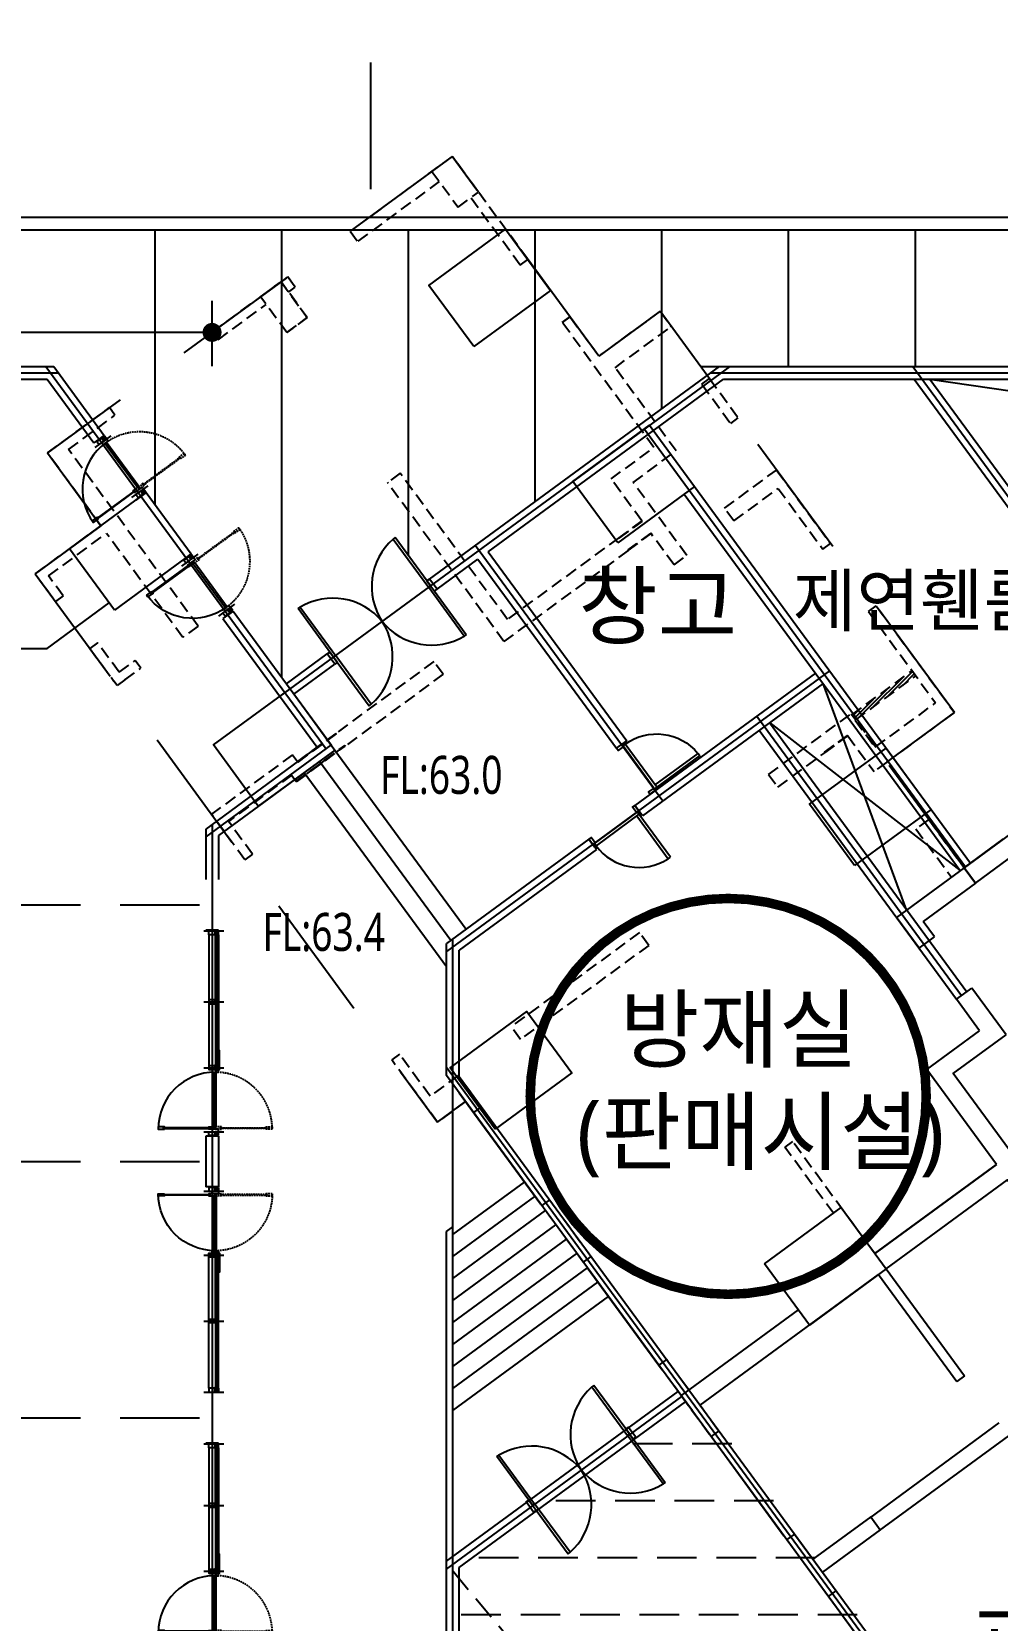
# Model space of a CAD drawing. Header units: millimetres. Extents: x 75184266 to 76346726, y -35077925 to -33679385.
# Drawn here: x 75308139 to 75323376, y -34964955 to -34939875 of the extents above; entities that cross this region are included whole.
import ezdxf
from ezdxf.enums import TextEntityAlignment as Align
from ezdxf.xclip import XClip

# ---------------------------------------------------------------- set-up
doc = ezdxf.new("R2010")
doc.units = ezdxf.units.MM
doc.header["$LTSCALE"] = 50
doc.header["$MEASUREMENT"] = 0
doc.header["$XCLIPFRAME"] = 2
doc.header["$PDMODE"] = 1
doc.header["$PDSIZE"] = -3
for name, pattern in [('HIDDEN2', [0.1875, 0.125, -0.0625]), ('XR-1F-PLAN$0$CEN', [62, 60, -1, 0, -1]), ('XR-1F-PLAN$0$HIDDEN', [0.375, 0.25, -0.125]), ('XR-지하3층$0$H', [1.3, 0.8, -0.5]), ('XR-지하3층$0$HIDDEN', [0.375, 0.25, -0.125])]:
    doc.linetypes.add(name, pattern=pattern)
doc.layers.get('0').update_dxf_attribs({"linetype": 'CONTINUOUS'})
doc.layers.get('Defpoints').update_dxf_attribs({"color": 51, "linetype": 'CONTINUOUS'})
for name, color, linetype in [('AA-MKXS', 3, 'CONTINUOUS'), ('XR-1F-PLAN$0$A-CEN02', 27, 'XR-1F-PLAN$0$CEN'), ('XR-1F-PLAN$0$A-DOR-FRAME', 7, 'CONTINUOUS'), ('XR-1F-PLAN$0$A-DOR-GL', 142, 'CONTINUOUS'), ('XR-1F-PLAN$0$A-DOR-HID', 9, 'XR-1F-PLAN$0$HIDDEN'), ('XR-1F-PLAN$0$A-DOR-TRACE', 8, 'CONTINUOUS'), ('XR-1F-PLAN$0$A-FRAME', 1, 'CONTINUOUS'), ('XR-1F-PLAN$0$A-HDCP7', 7, 'CONTINUOUS'), ('XR-1F-PLAN$0$A-WIN-ELE8', 8, 'CONTINUOUS'), ('XR-B1$0$00_블럭계획고', 7, 'CONTINUOUS'), ('XR-지하3층$0$1712-PL$0$DOOR', 4, 'CONTINUOUS'), ('XR-지하3층$0$a-door', 6, 'CONTINUOUS'), ('주차관제', 2, 'CONTINUOUS')]:
    doc.layers.add(name, color=color, linetype=linetype)
doc.layers.add('XR-지하3층$0$$-길가장자리선', color=7, linetype='CONTINUOUS', lineweight=0)
doc.layers.add('건축', color=8, linetype='CONTINUOUS', plot=False)
doc.styles.add('HY각헤드라인M', font='malgun.ttf')
doc.styles.add('XR-B1$0$HY각헤드라인M', font='malgun.ttf')
doc.styles.add('XR-지하3층$0$SIM', font='simplex.shx')
doc.styles.add('XR-지하3층$0$맑은고딕', font='malgun.ttf')
doc.dimstyles.new('XR-지하3층$0$NDIM', dxfattribs={"dimtxt": 3, "dimasz": 1, "dimexe": 2, "dimexo": 5, "dimgap": 1, "dimtad": 1, "dimdec": 0, "dimrnd": 0.25, "dimdsep": 46, "dimlunit": 6, "dimtxsty": 'XR-지하3층$0$SIM', "dimblk": 'XR-지하3층$0$DIMDOT', "dimcen": 5, "dimclrd": 2, "dimclre": 2, "dimclrt": 6, "dimadec": 0, "dimazin": 0, "dimtfac": 1, "dimtdec": 0, "dimtix": 1, "dimtmove": 2, "dimatfit": 1, "dimldrblk": 'XR-지하3층$0$DIMDOT', "dimfxl": 1.5, "dimtolj": 1, "dimtzin": 0, "dimarcsym": 0})

# ---------------------------------------------------------------- blocks, each defined once
blk = doc.blocks.new('XR-지하3층$0$DOOR-2000(유리문)')
at = {"layer": 'XR-지하3층$0$a-door'}
for p, q in [((50, 0), (50, 950)), ((50, 950), (90, 950)), ((90, 950), (90, 0)), ((1950, 950), (1910, 950)), ((1910, 950), (1910, 0)), ((1950, 0), (1950, 950)), ((90, 0), (50, 0)), ((50, 0), (50, -950)), ((90, -950), (90, 0)), ((1910, 0), (1950, 0)), ((1910, -950), (1910, 0)), ((1950, 0), (1950, -950)), ((50, -950), (90, -950)), ((1950, -950), (1910, -950))]:
    blk.add_line(p, q, dxfattribs=at)
at = {"layer": 'XR-지하3층$0$a-door', "color": 6}
for points in [[(0, -100), (0, 100), (50, 100), (50, -100)], [(2000, -100), (2000, 100), (1950, 100), (1950, -100)]]:
    blk.add_lwpolyline(points, close=True, dxfattribs=at)
at = {"layer": 'XR-지하3층$0$a-door', "color": 7}
for centre, start, end in [((-2, -49), 2.7862, 84.7498), ((2002, -49), 95.2502, 177.2138), ((-2, 49), 275.2502, 357.2138), ((2002, 49), 182.7862, 264.7498)]:
    blk.add_arc(centre, 1003, start, end, dxfattribs=at)
blk = doc.blocks.new('XR-지하3층$0$1712-PL$0$FSD1000')
at = {"layer": 'XR-지하3층$0$1712-PL$0$DOOR', "color": 9}
for p, q in [((25, -101, 0), (865, -101, 0)), ((40, -146, 0), (850, -146, 0))]:
    blk.add_line(p, q, dxfattribs=at)
at = {"layer": 'XR-지하3층$0$1712-PL$0$DOOR', "elevation": 0}
for points in [[(25, 739), (25, -101), (70, -101), (70, 739)], [(-5, -251), (-5, -101), (25, -101), (25, -146), (40, -146), (40, -251)], [(895, -251), (895, -101), (865, -101), (865, -146), (850, -146), (850, -251)]]:
    blk.add_lwpolyline(points, close=True, dxfattribs=at)
at = {"layer": 'XR-지하3층$0$1712-PL$0$DOOR', "color": 9}
blk.add_arc((25, -101, 0), 840, 360, 86.9291, dxfattribs=at)
blk = doc.blocks.new('XR-지하3층$0$_Dot')
at = {"color": 0, "lineweight": -2}
blk.add_line((-0.5, 0), (-1, 0), dxfattribs=at)
at = {"color": 0, "const_width": 0.5}
blk.add_lwpolyline([(-0.25, 0, 1), (0.25, 0, 1)], format="xyb", close=True, dxfattribs=at)
blk = doc.blocks.new('*D139')
at = {"layer": 'Defpoints', "color": 0, "ltscale": 0.01, "transparency": 16777216}
for p in [(75298184, -34944622), (75298184, -34945354), (75310984, -34945354)]:
    blk.add_point(p, dxfattribs=at)
at = {"layer": '건축', "color": 0, "lineweight": -2, "ltscale": 0.01}
for p, q in [((75298184, -34945154), (75298184, -34944122)), ((75310684, -34944622), (75298484, -34944622))]:
    blk.add_line(p, q, dxfattribs=at)
at = {"layer": '건축', "color": 0, "linetype": 'ByBlock', "lineweight": -2, "ltscale": 0.01}
blk.add_line((75310984, -34945154), (75310984, -34944122), dxfattribs=at)
at = {"layer": '건축', "color": 0, "lineweight": -2, "ltscale": 0.01, "xscale": 300, "yscale": 300, "zscale": 300}
for p, rotation in [((75298184, -34944622), 179.9999073655594), ((75310984, -34944622), 359.9999073655594)]:
    blk.add_blockref('XR-지하3층$0$_Dot', p, dxfattribs=dict(at, rotation=rotation))
at = {"layer": '건축', "color": 6, "ltscale": 0.01, "insert": (75304584, -34943939), "char_height": 800, "attachment_point": 5, "rotation": 359.9999, "style": 'XR-지하3층$0$맑은고딕'}
blk.add_mtext('\\A1;12,800', dxfattribs=at)
blk = doc.blocks.new('XR-지하3층$0$DIMDOT')
blk.add_line((-2, 0), (2, 0))
at = {"color": 3}
for radius in [0.6, 0.28]:
    blk.add_circle((0, 0), radius, dxfattribs=at)
blk = doc.blocks.new('XR-1F-PLAN$0$A$C10B20476')
at = {"layer": 'Defpoints'}
for p, q in [((134, 35), (110, 35)), ((110, 35), (110, 0)), ((134, 35), (134, 0))]:
    blk.add_line(p, q, dxfattribs=at)
at = {"layer": 'XR-1F-PLAN$0$A-CEN02', "linetype": 'Continuous'}
blk.add_line((318, 80), (0, 80), dxfattribs=at)
at = {"layer": 'XR-1F-PLAN$0$A-FRAME'}
for p, q in [((144, 80), (110, 80)), ((110, 56), (144, 56)), ((110, 43), (144, 43)), ((144, 20), (134, 20))]:
    blk.add_line(p, q, dxfattribs=at)
for points in [[(88, 20), (88, 80)], [(110, 35), (110, 80)], [(122, 48), (144, 48), (144, 20), (238, 20), (238, 80), (144, 80), (144, 51), (122, 51), (122, 48)]]:
    blk.add_lwpolyline(points, dxfattribs=at)
blk = doc.blocks.new('XR-1F-PLAN$0$A$C491451C1')
at = {"layer": 'Defpoints'}
for p, q in [((15, 208), (-20, 208)), ((15, 184), (-20, 184)), ((15, 184), (15, 208)), ((45, 208), (45, 184)), ((45, 208), (80, 208)), ((45, 184), (80, 184))]:
    blk.add_line(p, q, dxfattribs=at)
at = {"layer": 'XR-1F-PLAN$0$A-CEN02', "linetype": 'Continuous'}
blk.add_line((30, 0), (30, 318), dxfattribs=at)
at = {"layer": 'XR-1F-PLAN$0$A-FRAME'}
for p, q in [((0, 174), (0, 184)), ((24, 208), (24, 174)), ((37, 208), (37, 174)), ((60, 174), (60, 184))]:
    blk.add_line(p, q, dxfattribs=at)
for points in [[(0, 230), (60, 230)], [(29, 196), (29, 174), (0, 174), (0, 80), (60, 80), (60, 174), (32, 174), (32, 196), (29, 196)], [(15, 208), (45, 208)]]:
    blk.add_lwpolyline(points, dxfattribs=at)
blk = doc.blocks.new('XR-1F-PLAN$0$A$C7F517DA1')
at = {"layer": 'XR-1F-PLAN$0$A-DOR-FRAME', "ltscale": 0.5, "elevation": 0}
for points in [[(50, 1675), (60, 1675), (60, 1690), (75, 1690), (75, 1675), (85, 1675), (85, 1775), (50, 1775)], [(50, 925), (10, 925), (10, 825), (50, 825)], [(990, 925), (950, 925), (950, 825), (990, 825)]]:
    blk.add_lwpolyline(points, close=True, dxfattribs=at)
blk.add_lwpolyline([(50, 875), (50, 975), (60, 975), (60, 960), (75, 960), (75, 975), (85, 975), (85, 875), (50, 875)], dxfattribs=at)
at = {"layer": 'XR-1F-PLAN$0$A-DOR-GL', "elevation": 0}
blk.add_lwpolyline([(62, 962), (72, 962), (72, 1687), (62, 1687)], close=True, dxfattribs=at)
at = {"layer": 'XR-1F-PLAN$0$A-DOR-HID', "ltscale": 2, "elevation": 0}
blk.add_lwpolyline([(50, 875), (50, 775), (60, 775), (60, 790), (75, 790), (75, 775), (85, 775), (85, 875), (50, 875)], dxfattribs=at)
for points in [[(62, 788), (72, 788), (72, 63), (62, 63)], [(50, 75), (60, 75), (60, 60), (75, 60), (75, 75), (85, 75), (85, -25), (50, -25)]]:
    blk.add_lwpolyline(points, close=True, dxfattribs=at)
at = {"layer": 'XR-1F-PLAN$0$A-DOR-HID', "ltscale": 2}
blk.add_arc((50, 875, 0), 900, 270, 0, dxfattribs=at)
at = {"layer": 'XR-1F-PLAN$0$A-DOR-TRACE'}
blk.add_arc((50, 875, 0), 900, 0, 90, dxfattribs=at)
at = {"layer": 'XR-1F-PLAN$0$A-WIN-ELE8'}
for p, q in [((85, 890, 0), (950, 890, 0)), ((85, 860, 0), (950, 860, 0))]:
    blk.add_line(p, q, dxfattribs=at)
blk = doc.blocks.new('Showwindow-8.1')
at = {"layer": 'AA-MKXS', "ltscale": 0.5}
for p, q in [((-3650, -150, 0), (-3650, 50, 0)), ((-400, -150), (-400, 50)), ((-400, 50), (400, 50, 0)), ((400, -150, 0), (400, 50, 0)), ((3650, -150, 0), (3650, 50, 0)), ((-410, -150, 0), (-410, -128, 0)), ((-400, -150), (400, -150, 0))]:
    blk.add_line(p, q, dxfattribs=at)
at = {"layer": 'XR-1F-PLAN$0$A-DOR-GL'}
for points in [[(-3595, -104), (-3595, -128), (-2535, -128), (-2535, -104)], [(-1495, -104), (-1495, -128), (-2505, -128), (-2505, -104)], [(1495, -104), (1495, -128), (2505, -128), (2505, -104)], [(3595, -104), (3595, -128), (2535, -128), (2535, -104)]]:
    blk.add_lwpolyline(points, close=True, dxfattribs=at)
at = {"layer": 'XR-1F-PLAN$0$A-FRAME'}
for p, q in [((-3640, -150, 0), (-3640, -128, 0)), ((-3580, -150, 0), (-3580, -128, 0)), ((-2550, -150, 0), (-2550, -128, 0)), ((-2490, -150, 0), (-2490, -128, 0)), ((-470, -150, 0), (-470, -128, 0)), ((410, -150, 0), (410, -128, 0)), ((470, -150, 0), (470, -128, 0)), ((2490, -150, 0), (2490, -128, 0)), ((2550, -150, 0), (2550, -128, 0)), ((3580, -150, 0), (3580, -128, 0)), ((3640, -150, 0), (3640, -128, 0))]:
    blk.add_line(p, q, dxfattribs=at)
at = {"layer": 'XR-1F-PLAN$0$A-HDCP7'}
for points in [[(-1750, -150), (-1450, -150), (-1450, -165), (-1750, -165)], [(1750, -150), (1450, -150), (1450, -165), (1750, -165)]]:
    blk.add_lwpolyline(points, close=True, dxfattribs=at)
at = {"layer": 'XR-1F-PLAN$0$A-WIN-ELE8'}
for p, q in [((-3580, 0, 0), (-2550, 0)), ((-3580, -150, 0), (-1510, -150)), ((-2490, 0), (-1510, 0)), ((2490, 0), (1510, 0)), ((3580, -150, 0), (1510, -150)), ((3580, 0, 0), (2550, 0))]:
    blk.add_line(p, q, dxfattribs=at)
at = {"layer": 'XR-1F-PLAN$0$A-DOR-FRAME', "ltscale": 600, "extrusion": (0, 0, -1), "zscale": -1}
blk.add_blockref('XR-1F-PLAN$0$A$C7F517DA1', (460, -975, 0), dxfattribs=at)
at = {"layer": 'XR-1F-PLAN$0$A-DOR-FRAME', "ltscale": 600, "extrusion": (0, 0, -1), "xscale": -1, "zscale": -1}
blk.add_blockref('XR-1F-PLAN$0$A$C7F517DA1', (-460, -975, 0), dxfattribs=at)
at = {"layer": 'XR-1F-PLAN$0$A-FRAME', "rotation": 90}
blk.add_blockref('XR-1F-PLAN$0$A$C10B20476', (-3560, -238, 0), dxfattribs=at)
at = {"layer": 'XR-1F-PLAN$0$A-FRAME', "ltscale": 0.5, "extrusion": (0, 0, -1), "zscale": -1, "rotation": 180}
for p in [(2550, 80), (1510, 80)]:
    blk.add_blockref('XR-1F-PLAN$0$A$C491451C1', p, dxfattribs=at)
at = {"layer": 'XR-1F-PLAN$0$A-FRAME', "extrusion": (0, 0, -1), "xscale": -1, "zscale": -1, "rotation": 270}
blk.add_blockref('XR-1F-PLAN$0$A$C10B20476', (390, -238), dxfattribs=at)
at = {"layer": 'XR-1F-PLAN$0$A-FRAME', "extrusion": (0, 0, -1), "zscale": -1, "rotation": 90}
blk.add_blockref('XR-1F-PLAN$0$A$C10B20476', (-390, -238), dxfattribs=at)
at = {"layer": 'XR-1F-PLAN$0$A-FRAME', "ltscale": 0.5, "extrusion": (0, 0, -1), "xscale": -1, "zscale": -1, "rotation": 180}
for p in [(-1510, 80), (-2550, 80)]:
    blk.add_blockref('XR-1F-PLAN$0$A$C491451C1', p, dxfattribs=at)
at = {"layer": 'XR-1F-PLAN$0$A-FRAME', "xscale": -1, "rotation": 270}
blk.add_blockref('XR-1F-PLAN$0$A$C10B20476', (3560, -238, 0), dxfattribs=at)
blk = doc.blocks.new('A$C23DD746A')
at = {"layer": 'AA-MKXS', "ltscale": 0.5}
for p, q in [((10, 950, 0), (10, 750, 0)), ((20, 950), (20, 928)), ((1084, 950), (1084, 928)), ((1130, 950, 0), (1130, 750, 0))]:
    blk.add_line(p, q, dxfattribs=at)
at = {"layer": 'XR-1F-PLAN$0$A-FRAME'}
for p, q in [((80, 950), (80, 928)), ((1024, 950), (1024, 928))]:
    blk.add_line(p, q, dxfattribs=at)
at = {"layer": 'XR-1F-PLAN$0$A-DOR-FRAME', "ltscale": 600, "extrusion": (0, 0, -1), "zscale": -1, "rotation": 180}
blk.add_blockref('XR-1F-PLAN$0$A$C7F517DA1', (-70, 1775, 0), dxfattribs=at)
at = {"layer": 'XR-1F-PLAN$0$A-FRAME', "extrusion": (0, 0, -1), "xscale": -1, "zscale": -1, "rotation": 90}
blk.add_blockref('XR-1F-PLAN$0$A$C10B20476', (0, 1038, 0), dxfattribs=at)
at = {"layer": 'XR-1F-PLAN$0$A-FRAME', "extrusion": (0, 0, -1), "zscale": -1, "rotation": 270}
blk.add_blockref('XR-1F-PLAN$0$A$C10B20476', (-1140, 1038, 0), dxfattribs=at)
blk = doc.blocks.new('SW-7.8-Center')
at = {"layer": 'AA-MKXS', "ltscale": 0.5}
for p, q in [((-200, 3500, 0), (0, 3500, 0)), ((-200, 410, 0), (-178, 410, 0)), ((-200, 400, 0), (0, 400, 0)), ((-200, 400, 0), (-200, -400, 0)), ((0, 400, 0), (0, -400, 0)), ((-200, -400, 0), (0, -400, 0)), ((-200, -3500, 0), (0, -3500, 0))]:
    blk.add_line(p, q, dxfattribs=at)
at = {"layer": 'XR-1F-PLAN$0$A-DOR-GL', "elevation": 0}
for points in [[(-154, 3445), (-178, 3445), (-178, 2535), (-154, 2535)], [(-154, 1495), (-178, 1495), (-178, 2505), (-154, 2505)], [(-154, -1495), (-178, -1495), (-178, -2505), (-154, -2505)], [(-154, -3445), (-178, -3445), (-178, -2535), (-154, -2535)]]:
    blk.add_lwpolyline(points, close=True, dxfattribs=at)
at = {"layer": 'XR-1F-PLAN$0$A-FRAME'}
for p, q in [((-200, 3490, 0), (-178, 3490, 0)), ((-200, 3430, 0), (-178, 3430, 0)), ((-200, 2550, 0), (-178, 2550, 0)), ((-200, 2490, 0), (-178, 2490, 0)), ((-200, 470, 0), (-178, 470, 0)), ((-200, -410, 0), (-178, -410, 0)), ((-200, -470, 0), (-178, -470, 0)), ((-200, -2490, 0), (-178, -2490, 0)), ((-200, -2550, 0), (-178, -2550, 0)), ((-200, -3430, 0), (-178, -3430, 0)), ((-200, -3490, 0), (-178, -3490, 0))]:
    blk.add_line(p, q, dxfattribs=at)
at = {"layer": 'XR-1F-PLAN$0$A-HDCP7', "elevation": 0}
for points in [[(-200, 1750), (-200, 1450), (-215, 1450), (-215, 1750)], [(-200, -1750), (-200, -1450), (-215, -1450), (-215, -1750)]]:
    blk.add_lwpolyline(points, close=True, dxfattribs=at)
at = {"layer": 'XR-1F-PLAN$0$A-WIN-ELE8'}
for p, q in [((-200, 3430, 0), (-200, 1510, 0)), ((-50, 3430, 0), (-50, 2550, 0)), ((-50, 2490, 0), (-50, 1510, 0)), ((-200, -3430, 0), (-200, -1510, 0)), ((-50, -2490, 0), (-50, -1510, 0)), ((-50, -3430, 0), (-50, -2550, 0))]:
    blk.add_line(p, q, dxfattribs=at)
at = {"layer": 'XR-1F-PLAN$0$A-DOR-FRAME', "ltscale": 600, "extrusion": (0, 0, -1), "zscale": -1, "rotation": 90}
blk.add_blockref('XR-1F-PLAN$0$A$C7F517DA1', (1025, 460, 0), dxfattribs=at)
at = {"layer": 'XR-1F-PLAN$0$A-DOR-FRAME', "ltscale": 600, "extrusion": (0, 0, -1), "xscale": -1, "zscale": -1, "rotation": 90}
blk.add_blockref('XR-1F-PLAN$0$A$C7F517DA1', (1025, -460, 0), dxfattribs=at)
at = {"layer": 'XR-1F-PLAN$0$A-FRAME'}
blk.add_blockref('XR-1F-PLAN$0$A$C10B20476', (-288, 3410, 0), dxfattribs=at)
at = {"layer": 'XR-1F-PLAN$0$A-FRAME', "ltscale": 0.5, "extrusion": (0, 0, -1), "zscale": -1, "rotation": 270}
for p in [(-30, 2550, 0), (-30, 1510, 0)]:
    blk.add_blockref('XR-1F-PLAN$0$A$C491451C1', p, dxfattribs=at)
at = {"layer": 'XR-1F-PLAN$0$A-FRAME', "extrusion": (0, 0, -1), "xscale": -1, "zscale": -1}
blk.add_blockref('XR-1F-PLAN$0$A$C10B20476', (288, 390, 0), dxfattribs=at)
at = {"layer": 'XR-1F-PLAN$0$A-FRAME', "extrusion": (0, 0, -1), "zscale": -1, "rotation": 180}
blk.add_blockref('XR-1F-PLAN$0$A$C10B20476', (288, -390, 0), dxfattribs=at)
at = {"layer": 'XR-1F-PLAN$0$A-FRAME', "ltscale": 0.5, "extrusion": (0, 0, -1), "xscale": -1, "zscale": -1, "rotation": 270}
for p in [(-30, -1510, 0), (-30, -2550, 0)]:
    blk.add_blockref('XR-1F-PLAN$0$A$C491451C1', p, dxfattribs=at)
at = {"layer": 'XR-1F-PLAN$0$A-FRAME', "xscale": -1, "rotation": 180}
blk.add_blockref('XR-1F-PLAN$0$A$C10B20476', (-288, -3410, 0), dxfattribs=at)
blk = doc.blocks.new('11111111')
at = {"layer": 'XR-B1$0$00_블럭계획고', "color": 3, "style": 'XR-B1$0$HY각헤드라인M', "width": 0.75}
for s, p in [('FL:63.0', (76818624, -34323509)), ('FL:63.4', (76816768, -34325989))]:
    blk.add_text(s, height=600, rotation=0, dxfattribs=at).set_placement(p)
blk = doc.blocks.new('XR-지하3층$0$A$C723B38EE')
at = {"layer": 'XR-지하3층$0$$-길가장자리선', "color": 8}
blk.add_lwpolyline([(184.199, 244.949), (195.044, 244.949)], dxfattribs=at)

msp = doc.modelspace()

# ---------------------------------------------------------------- hatches: boundary and pattern name
at = {"layer": '건축', "linetype": 'HIDDEN2', "ltscale": 30}
h = msp.add_hatch(dxfattribs=at)
h.set_pattern_fill('ANSI31', color=256, scale=350, style=0)
h.set_pattern_definition([(45, (4164983.498, -747203.916), (-30.935921677, 30.935921677), [])])
h.paths.add_polyline_path([(75322030.9, -34949964.1), (75322090, -34950044.8), (75321142.4, -34950739.5), (75321083.3, -34950658.9)])

# ---------------------------------------------------------------- linework, layer by layer
at = {"layer": '건축', "linetype": 'XR-지하3층$0$H', "ltscale": 50}
msp.add_line((75313487.1, -34914361.8, 0), (75313487.1, -34942805.4, 0), dxfattribs=at)
at = {"layer": '건축', "linetype": 'HIDDEN2', "ltscale": 30}
for p, q in [((75314774.8, -34941842.7), (75313161.8, -34943025.3, 0)), ((75315969.1, -34943471.8, 0), (75314774.8, -34941842.7)), ((75314570.4, -34942240.5, 0), (75313280.1, -34943186.6, 0)), ((75315848.2, -34943560.5, 0), (75315067.7, -34942496, 0)), ((75313161.8, -34943025.3, 0), (75313280.1, -34943186.6, 0)), ((75315848.2, -34943560.5, 0), (75315969.1, -34943471.8, 0)), ((75312487, -34944388), (75312073.1, -34943823.5)), ((75312164.4, -34944624.5), (75311750.5, -34944060)), ((75316631.3, -34944375.1, 0), (75316510.4, -34944463.8, 0)), ((75318054.4, -34944286.5), (75318231.8, -34944528.5)), ((75311081.1, -34944736.7), (75310992.4, -34944615.8)), ((75311081.1, -34944736.7), (75310992.4, -34944615.8)), ((75318713.9, -34945439.8), (75318834.9, -34945351.1)), ((75318713.9, -34945439.8), (75318834.9, -34945351.1)), ((75318713.9, -34945439.8), (75318834.9, -34945351.1)), ((75318713.9, -34945439.8), (75318844, -34945617.2)), ((75318834.9, -34945351.1), (75319290.1, -34945972.1)), ((75309452, -34945931.1), (75309363.3, -34945810.1)), ((75310763.9, -34949259.6), (75308718.1, -34946469.1)), ((75309230, -34947674.8), (75308387.5, -34946525.5)), ((75315645.3, -34949152.6), (75313954.3, -34946846.1)), ((75317766.4, -34947597.6), (75317281.5, -34946936.3)), ((75319772.3, -34946883.4), (75319893.2, -34946794.7)), ((75319893.2, -34946794.7), (75320744.6, -34947956)), ((75315591.5, -34949502.1), (75313752.7, -34946993.9)), ((75318476.5, -34948143.4), (75317631, -34946990.1)), ((75310521.9, -34949436.9), (75309318.7, -34947795.7)), ((75317403.5, -34947863.7), (75315645.3, -34949152.6)), ((75318274.9, -34948291.2), (75317914.2, -34947799.2)), ((75320623.7, -34948044.7), (75320744.6, -34947956)), ((75320623.7, -34948044.7), (75320744.6, -34947956)), ((75317551.3, -34948065.3), (75315591.5, -34949502.1)), ((75308634, -34948781.4), (75308403.4, -34948466.8)), ((75308634, -34948781.4), (75308513, -34948870)), ((75321345, -34949028.6), (75321466, -34948939.9)), ((75321345, -34949028.6), (75321466, -34948939.9)), ((75321466, -34948939.9), (75322701.7, -34950625.5)), ((75309177.9, -34949523.3), (75309056.9, -34949612)), ((75309517.9, -34949987), (75309177.9, -34949523.3)), ((75309860.6, -34949921.8), (75309771.9, -34949800.8)), ((75309860.6, -34949921.8), (75309771.9, -34949800.8)), ((75314484, -34949818), (75312935.6, -34950953.3)), ((75314631.8, -34950019.7), (75314484, -34949818)), ((75309485.6, -34950196.7, 0), (75309435.4, -34950128.2, 0)), ((75314631.8, -34950019.7), (75313083.4, -34951154.9)), ((75321017.6, -34950992.2), (75321431.5, -34951556.7)), ((75312253.9, -34951291.9), (75310975.6, -34952229)), ((75321633.1, -34951408.9), (75321633.1, -34951408.9)), ((75321633.1, -34951408.9), (75321633.1, -34951408.9)), ((75312240.4, -34951611.7), (75311244.4, -34952342)), ((75311501.8, -34952946.8), (75310975.6, -34952229)), ((75311622.8, -34952858.1), (75311244.4, -34952342)), ((75322295.4, -34952312.1), (75322093.7, -34952460)), ((75322093.7, -34952460), (75322652.5, -34953222.1)), ((75311622.8, -34952858.1), (75311501.8, -34952946.8)), ((75317727.7, -34954098.6), (75315703.4, -34955582.6)), ((75317875.5, -34954300.2), (75317727.7, -34954098.6)), ((75317875.5, -34954300.2), (75315851.2, -34955784.3)), ((75313940.6, -34956019.5), (75313819.6, -34956108.2)), ((75314540.9, -34957092.1), (75313819.6, -34956108.2)), ((75314425.4, -34956680.8), (75313940.6, -34956019.5)), ((75314869, -34956355.6), (75314425.4, -34956680.8)), ((75315232.6, -34956851.6), (75314869, -34956355.6)), ((75314984.5, -34956766.9), (75314540.9, -34957092.1)), ((75315111.6, -34956940.3), (75314984.5, -34956766.9)), ((75315232.6, -34956851.6), (75315111.6, -34956940.3)), ((75320145.9, -34957397.1), (75320025, -34957485.8)), ((75320790.5, -34958529.9), (75320025, -34957485.8)), ((75321443.8, -34959167.3), (75320145.9, -34957397.1)), ((75316308.7, -34958319.4), (75316187.7, -34958408.1)), ((75316841.1, -34959299.2), (75316187.7, -34958408.1)), ((75316962, -34959210.5), (75316308.7, -34958319.4)), ((75316962, -34959210.5), (75316841.1, -34959299.2)), ((75318156.4, -34960839.6), (75318035.4, -34960928.3)), ((75318387.2, -34961408.2), (75318035.4, -34960928.3)), ((75318508.2, -34961319.5), (75318156.4, -34960839.6)), ((75318387.2, -34961408.2), (75318860.2, -34962053.4)), ((75318685.6, -34961561.4), (75318981.2, -34961964.7)), ((75318981.2, -34961964.7), (75318860.2, -34962053.4))]:
    msp.add_line(p, q, dxfattribs=at)
at = {"layer": '건축', "ltscale": 3}
for p, q in [((75327180.9, -34942805.4, 0), (75300083.7, -34942805.4)), ((75327180.9, -34943005.4), (75300083.7, -34943005.4)), ((75310083.7, -34947342.4), (75310083.7, -34943005.4)), ((75312083.7, -34950070.4), (75312083.7, -34943005.4)), ((75314083.7, -34948147.3), (75314083.7, -34943005.4)), ((75316083.7, -34947293.7), (75316083.7, -34943005.4)), ((75318083.7, -34945827.4), (75318083.7, -34943005.4)), ((75320083.7, -34945170.9), (75320083.7, -34943005.4)), ((75322083.7, -34945170.9), (75322083.7, -34943005.4))]:
    msp.add_line(p, q, dxfattribs=at)
at = {"layer": '건축', "ltscale": 0.5}
for p, q in [((75298884.3, -34945161.8), (75308485, -34945161.8)), ((75308361, -34945161.8), (75312786.9, -34951198.7)), ((75308485, -34945161.8), (75309281.5, -34946248.3)), ((75312055.9, -34950370.7), (75319160.6, -34945161.9)), ((75314416.2, -34948516.2), (75318991.5, -34945161.9)), ((75318696.2, -34945161.9), (75335370.9, -34945161.9)), ((75322044.1, -34945161.9), (75326100.2, -34950694.4)), ((75298084.3, -34945261.8), (75308558.3, -34945261.8)), ((75298884.3, -34945361.8), (75308383.7, -34945361.8)), ((75308383.7, -34945361.8), (75309120.2, -34946366.5)), ((75315340.9, -34948086.3), (75319056.9, -34945361.9)), ((75318855.1, -34945261.9), (75335444.2, -34945261.9)), ((75319056.9, -34945361.9), (75335269.5, -34945361.9)), ((75322066.7, -34945361.9), (75326019.5, -34950753.6)), ((75322314.7, -34945361.9), (75326180.8, -34950635.3)), ((75322314.7, -34945361.9), (75336800.3, -34947449.9)), ((75317807.1, -34946148), (75322874.3, -34953059.5)), ((75318436, -34947174.9), (75322793.6, -34953118.6)), ((75318597.3, -34947056.6), (75322954.9, -34953000.4)), ((75314534.4, -34948677.5), (75315179.6, -34948204.5)), ((75315142, -34947984.1), (75318098.3, -34952016.5)), ((75315179.6, -34948204.5), (75317367.3, -34951188.5)), ((75315340.9, -34948086.3), (75317528.6, -34951070.2)), ((75314534.4, -34948677.5), (75314416.2, -34948516.2)), ((75311154.2, -34949140.8), (75312644.2, -34951173.1)), ((75311315.5, -34949022.5), (75312867.6, -34951139.5)), ((75312158, -34950171.8), (75312803.2, -34949698.8)), ((75312921.5, -34949860.1), (75312803.2, -34949698.8)), ((75312276.3, -34950333.1), (75312921.5, -34949860.1)), ((75320728.8, -34949964), (75314683.8, -34954395.8)), ((75320508.4, -34950001.6), (75317657.5, -34952091.7)), ((75320626.6, -34950162.9), (75317775.7, -34952253)), ((75321946.8, -34953739.4), (75320626.6, -34950162.9)), ((75319580.9, -34950681.5), (75322814, -34955091.4)), ((75319779.8, -34950783.7), (75322793.6, -34953118.6)), ((75312864.6, -34951135.5), (75310884.3, -34952587.4)), ((75312644.2, -34951173.1), (75310884.3, -34952463.4)), ((75312923.7, -34951216.2), (75311084.3, -34952564.7)), ((75317367.2, -34951188.6), (75317528.6, -34951070.2)), ((75310884.3, -34952463.4), (75310884.3, -34953261.8)), ((75310984.3, -34952390.1), (75310984.2, -34999761.8)), ((75311084.3, -34952564.7), (75311084.3, -34953261.8)), ((75316931.6, -34952623.8), (75314683.8, -34954271.8)), ((75322854.1, -34953074.3), (75323475.1, -34952619)), ((75317049.9, -34952785.1), (75314883.8, -34954373.2)), ((75323031.5, -34953316.2), (75323652.5, -34952860.9)), ((75314783.7, -34982361.9), (75314783.8, -34954198.5)), ((75314683.8, -34956356.7), (75314683.8, -34954271.9)), ((75314883.8, -34956375.8), (75314883.8, -34954373.2)), ((75321714.4, -34965819.6), (75314683.8, -34956229.9)), ((75321653.9, -34965864), (75314683.8, -34956356.7)), ((75321774.9, -34965775.3), (75314883.8, -34956375.8)), ((75319701.8, -34959328.1), (75320911.5, -34958441.2)), ((75319701.8, -34959328.1), (75320911.5, -34958441.2)), ((75320911.5, -34958441.2), (75321621, -34959409)), ((75320911.5, -34958441.2), (75321621, -34959409)), ((75320411.3, -34960295.9), (75319701.8, -34959328.1)), ((75320411.3, -34960295.9), (75319701.8, -34959328.1)), ((75321621, -34959409), (75320411.3, -34960295.9)), ((75321621, -34959409), (75320411.3, -34960295.9)), ((75314683.8, -34964147.3), (75318398.6, -34961423.7))]:
    msp.add_line(p, q, dxfattribs=at)
at = {"layer": '건축', "linetype": 'XR-지하3층$0$HIDDEN', "ltscale": 100}
for p, q in [((75308380.7, -34949611.8), (75309360.8, -34948893.3)), ((75298284.3, -34949611.8), (75308380.7, -34949611.8)), ((75298284.3, -34953661.8), (75310884.3, -34953661.8)), ((75298284.3, -34957711.8), (75310884.3, -34957711.8)), ((75298284.2, -34961761.8), (75310884.2, -34961761.8))]:
    msp.add_line(p, q, dxfattribs=at)
at = {"layer": '건축', "ltscale": 100}
for p, q in [((75319618.5, -34950901.9), (75322733.4, -34955150.6)), ((75319779.8, -34950783.7), (75322894.7, -34955032.3)), ((75317775.8, -34952253.1), (75317657.6, -34952091.8)), ((75317049.9, -34952785.1), (75316931.6, -34952623.8)), ((75314883.8, -34956629.5), (75315326.2, -34957233)), ((75314683.8, -34964023.3), (75318339.5, -34961343.1)), ((75314883.8, -34964124.6), (75318457.8, -34961504.4)), ((75321379.5, -34963324.8), (75320468.2, -34963993)), ((75321527.4, -34963526.5), (75320616, -34964194.6)), ((75314683.8, -34974121.6), (75314683.8, -34964023.3)), ((75314883.7, -34974121.7), (75314883.8, -34964124.6))]:
    msp.add_line(p, q, dxfattribs=at)
at = {"layer": '건축'}
for p, q in [((75312923.7, -34951216.2), (75314996.1, -34954042.9)), ((75312681.8, -34951393.5), (75314754.2, -34954220.2)), ((75312439.8, -34951570.9), (75314683.8, -34954631.6)), ((75322854.1, -34953074.3), (75321785.5, -34953857.7)), ((75323031.5, -34953316.2), (75322204.9, -34953922.3)), ((75322142.1, -34954344.1), (75321785.5, -34953857.7)), ((75322384.1, -34954166.7), (75322204.9, -34953922.3)), ((75323517.5, -34955712.6), (75322975.3, -34954973.2)), ((75323098.1, -34955648.1), (75322733.4, -34955150.6)), ((75323363.2, -34957760.1), (75321443.8, -34959167.3)), ((75314783.8, -34958866.1), (75315915.3, -34958036.5)), ((75314783.8, -34959213.3), (75316080.9, -34958262.4)), ((75314783.8, -34959560.5), (75316246.4, -34958488.2)), ((75314683.8, -34958815.5), (75314783.8, -34958742.1)), ((75314783.8, -34959907.7), (75316412, -34958714)), ((75314783.8, -34964023.3), (75314783.8, -34958742.1)), ((75314683.8, -34964023.3), (75314683.8, -34958815.5)), ((75314783.8, -34960254.9), (75316577.5, -34958939.8)), ((75314783.8, -34960602.1), (75316743.1, -34959165.6)), ((75314783.8, -34960949.3), (75316908.6, -34959391.4)), ((75321500.2, -34959497.9), (75322738.9, -34961187.5)), ((75321621.1, -34959409.2), (75322859.8, -34961098.8)), ((75314783.8, -34961296.5), (75317074.2, -34959617.2)), ((75314783.8, -34961643.6), (75317239.7, -34959843.1)), ((75320234, -34960054.2), (75318387.2, -34961408.2)), ((75322859.8, -34961098.8), (75322738.9, -34961187.5)), ((75318564.6, -34961650.1), (75318387.2, -34961408.2)), ((75323403.8, -34961840.8), (75321363.4, -34963336.7)), ((75323551.6, -34962042.4), (75321511.2, -34963538.3)), ((75320175.5, -34963593.8), (75320054.6, -34963682.4)), ((75320054.6, -34963682.4), (75320832.1, -34964743)), ((75320175.5, -34963593.8), (75320834.8, -34964493)), ((75320713.8, -34964581.7), (75320834.8, -34964493))]:
    msp.add_line(p, q, dxfattribs=at)
at = {"layer": '건축', "linetype": 'XR-지하3층$0$HIDDEN', "ltscale": 50}
for p, q in [((75319187.2, -34962171.3), (75317529, -34962171.3)), ((75319847.3, -34963071.3), (75316301.4, -34963071.3)), ((75320507.4, -34963971.3), (75315073.8, -34963971.3)), ((75321167.6, -34964871.3), (75314786.8, -34964871.3))]:
    msp.add_line(p, q, dxfattribs=at)
at = {"layer": '건축', "linetype": 'XR-지하3층$0$HIDDEN', "ltscale": 30}
msp.add_line((75314786.8, -34964181.7), (75329815.2, -34982161.6), dxfattribs=at)
at = {"layer": '건축', "linetype": 'XR-지하3층$0$H', "ltscale": 50}
msp.add_lwpolyline([(75334010.2, -34966092.4), (75329995.5, -34960616.4), (75328866.4, -34961444.1), (75327716.4, -34959875.5), (75333486.8, -34955645), (75328543.8, -34948902.9), (75323922.7, -34952290.8), (75322854.1, -34953074.3), (75321633.1, -34951408.9), (75322701.7, -34950625.5), (75318054.4, -34944286.5), (75317086.6, -34944996.1), (75314774.8, -34941842.7), (75308387.5, -34946525.5), (75309230, -34947674.8), (75308193.7, -34948434.6), (75314540.9, -34957092.1), (75314984.5, -34956766.9), (75321849.1, -34966130.1)], dxfattribs=at)
at = {"layer": '건축', "linetype": 'HIDDEN2', "ltscale": 30}
for points in [[(75315188.7, -34942407.3), (75314774.8, -34941842.7), (75314452.2, -34942079.2), (75314866.1, -34942643.8)], [(75317772.3, -34947605.7), (75317766.4, -34947597.6), (75317403.5, -34947863.7), (75317409.4, -34947871.7)], [(75317914.2, -34947799.2), (75317908.3, -34947791.2), (75317545.4, -34948057.2), (75317551.3, -34948065.3)], [(75321447.7, -34951172.9), (75321455.8, -34951166.9), (75321142.4, -34950739.5), (75321134.3, -34950745.4)], [(75312330.7, -34951396.7), (75312336.6, -34951404.8), (75312941.5, -34950961.3), (75312935.6, -34950953.3)], [(75320648.8, -34951250.2), (75320654.7, -34951258.2), (75321017.6, -34950992.2), (75321011.7, -34950984.1)], [(75312311.3, -34951708.5), (75312317.3, -34951716.6), (75313083.4, -34951154.9), (75313077.5, -34951146.8)]]:
    msp.add_lwpolyline(points, close=True, dxfattribs=at)
at = {"layer": '건축'}
for points in [[(75315117.1, -34944846.6), (75314407.6, -34943878.9), (75315617.3, -34942992), (75316326.8, -34943959.7)], [(75317387.6, -34947943.5), (75316678.1, -34946975.7), (75317887.8, -34946088.8), (75318597.3, -34947056.6)], [(75309443.6, -34949006.2), (75308734, -34948038.4), (75309943.8, -34947151.5), (75310653.3, -34948119.3)], [(75311714, -34952103.1), (75311004.5, -34951135.3), (75312214.2, -34950248.4), (75312923.7, -34951216.2)], [(75321124.4, -34953040.4), (75320414.9, -34952072.7), (75321624.6, -34951185.8), (75322334.1, -34952153.6)], [(75315450.8, -34957200), (75314741.3, -34956232.2), (75315951, -34955345.3), (75316660.5, -34956313.1)]]:
    msp.add_lwpolyline(points, close=True, dxfattribs=at)
at = {"layer": '건축', "linetype": 'HIDDEN2', "ltscale": 30, "elevation": 0}
for points in [[(75315848.2, -34943560.5), (75315969.1, -34943471.8)], [(75312266.6, -34943867.6), (75312177.9, -34943746.6)], [(75312266.6, -34943867.6), (75312177.9, -34943746.6)], [(75312296.2, -34943907.9), (75312177.9, -34943746.6)], [(75316510.4, -34944463.8), (75316631.3, -34944375.1)], [(75309606.6, -34950108), (75309485.6, -34950196.7)]]:
    msp.add_lwpolyline(points, dxfattribs=at)
at = {"layer": '건축', "linetype": 'HIDDEN2', "ltscale": 30}
for points in [[(75310992.4, -34944615.8), (75312177.9, -34943746.6)], [(75311750.5, -34944060), (75312073.1, -34943823.5), (75312487, -34944388), (75312164.4, -34944624.5)], [(75312191.3, -34943984.8), (75312296.2, -34943907.9)], [(75311081.1, -34944736.7), (75311839.2, -34944180.9)], [(75312164.4, -34944624.5), (75312487, -34944388)], [(75317959, -34946439.6), (75316510.4, -34944463.8)], [(75317086.6, -34944996.1), (75316631.3, -34944375.1)], [(75318054.4, -34944286.5), (75317086.6, -34944996.1)], [(75311081.1, -34944736.7), (75310992.4, -34944615.8)], [(75311081.1, -34944736.7), (75310992.4, -34944615.8)], [(75317344.6, -34945178.9), (75318231.8, -34944528.5)], [(75318308.4, -34946493.4), (75317344.6, -34945178.9)], [(75318713.9, -34945439.8), (75319169.2, -34946060.8)], [(75308387.5, -34946525.5), (75309363.3, -34945810.1)], [(75308718.1, -34946469.1), (75309452, -34945931.1)], [(75309452, -34945931.1), (75309363.3, -34945810.1)], [(75309452, -34945931.1), (75309363.3, -34945810.1)], [(75319169.2, -34946060.8), (75319290.1, -34945972.1)], [(75317281.5, -34946936.3), (75317959, -34946439.6)], [(75317631, -34946990.1), (75318308.4, -34946493.4)], [(75313954.3, -34946846.1), (75313752.7, -34946993.9)], [(75319070.6, -34947397.8), (75319772.3, -34946883.4)], [(75319218.4, -34947599.4), (75319920.1, -34947085)], [(75319920.1, -34947085), (75320623.7, -34948044.7)], [(75319218.4, -34947599.4), (75319070.6, -34947397.8)], [(75308193.7, -34948434.6), (75309230, -34947674.8)], [(75317403.5, -34947863.7), (75317409.4, -34947871.7), (75317772.3, -34947605.7), (75317766.4, -34947597.6)], [(75308403.4, -34948466.8), (75309318.7, -34947795.7)], [(75317914.2, -34947799.2), (75317908.3, -34947791.2), (75317545.4, -34948057.2), (75317551.3, -34948065.3)], [(75318274.9, -34948291.2), (75318476.5, -34948143.4)], [(75308193.7, -34948434.6), (75308513, -34948870)], [(75321345, -34949028.6), (75322403.4, -34950472.2)], [(75310763.9, -34949259.6), (75310521.9, -34949436.9)], [(75309056.9, -34949612), (75309435.4, -34950128.2)], [(75309517.9, -34949987), (75309771.9, -34949800.8)], [(75309606.6, -34950108), (75309860.6, -34949921.8)], [(75321083.3, -34950658.9), (75322030.9, -34949964.1)], [(75321142.4, -34950739.5), (75322090, -34950044.8)], [(75321455.8, -34951166.9), (75322403.4, -34950472.2)], [(75319765, -34951600.6), (75321071.4, -34950642.7), (75321142.4, -34950739.5)], [(75321142.4, -34950739.5), (75321134.3, -34950745.4), (75321447.7, -34951172.9), (75321455.8, -34951166.9)], [(75321633.1, -34951408.9), (75322701.7, -34950625.5)], [(75312935.6, -34950953.3), (75312941.5, -34950961.3), (75312336.6, -34951404.8), (75312330.7, -34951396.7)], [(75320654.7, -34951258.2), (75320648.8, -34951250.2), (75321011.7, -34950984.1), (75321017.6, -34950992.2)], [(75312311.3, -34951708.5), (75313077.5, -34951146.8), (75313083.4, -34951154.9)], [(75312253.9, -34951291.9), (75312330.7, -34951396.7)], [(75319912.8, -34951802.2), (75320654.7, -34951258.2)], [(75321633.1, -34951408.9), (75321633.1, -34951408.9), (75321431.5, -34951556.7)], [(75312240.4, -34951611.7), (75312311.3, -34951708.5)], [(75319765, -34951600.6), (75319912.8, -34951802.2)], [(75322295.4, -34952312.1), (75322854.1, -34953074.3)], [(75315851.2, -34955784.3), (75315703.4, -34955582.6)]]:
    msp.add_lwpolyline(points, dxfattribs=at)
at = {"layer": '건축', "ltscale": 0.5}
for points in [[(75323031.5, -34953316.2), (75322854.1, -34953074.3)], [(75322854.1, -34953074.3), (75323031.5, -34953316.2)], [(75321379.5, -34963324.8), (75321527.4, -34963526.5)]]:
    msp.add_lwpolyline(points, dxfattribs=at)
at = {"layer": '건축'}
for points in [[(75322142.1, -34954344.1), (75322384.1, -34954166.7)], [(75322733.4, -34955150.6), (75322975.3, -34954973.2)], [(75323363.2, -34957760.1), (75322263.4, -34956260), (75323098.1, -34955648.1)], [(75324704.9, -34959082.7), (75322682.8, -34956324.6), (75323517.5, -34955712.6)], [(75321443.8, -34959167.3), (75323363.2, -34957760.1)], [(75321621.1, -34959409.2), (75323540.6, -34958002), (75324640.3, -34959502.1)], [(75318685.6, -34961561.4), (75321500.2, -34959497.9)]]:
    msp.add_lwpolyline(points, dxfattribs=at)
at = {"layer": '주차관제', "color": 0, "ltscale": 0.5, "const_width": 150}
msp.add_lwpolyline([(75316005.4, -34956684.3, 1), (75322255.4, -34956684.3, 1)], format="xyb", close=True, dxfattribs=at)

# ---------------------------------------------------------------- block references
at = {"layer": '건축', "ltscale": 0.5}
ref = msp.add_blockref('XR-지하3층$0$A$C723B38EE', (75115875.3, -35187756.2), dxfattribs=dict(at, xscale=999.9999999999998, yscale=999.9999999999998, zscale=999.9999999999998))
XClip(ref).set_block_clipping_path([(137.7798442268, 119.9958357572), (497.8511876765, 396.6664658143)])
at = {"layer": '건축'}
msp.add_blockref('11111111', (-1504986.9, -628399), dxfattribs=at)
at = {"layer": '건축', "ltscale": 0.5, "xscale": -1, "rotation": 306.2466156041888}
msp.add_blockref('A$C23DD746A', (75309183.5, -34947721.3, 0), dxfattribs=at)
at = {"layer": '건축', "ltscale": 0.5, "rotation": 306.2469335457231}
msp.add_blockref('A$C23DD746A', (75309881.2, -34948672.9, 0), dxfattribs=at)
at = {"layer": '건축'}
for name, p, rotation in [('XR-지하3층$0$DOOR-2000(유리문)', (75312862.4, -34949779.4), 36.24677457444623), ('XR-지하3층$0$1712-PL$0$FSD1000', (75317802, -34952297.3, 0), 216.236470412181)]:
    msp.add_blockref(name, p, dxfattribs=dict(at, rotation=rotation))
at = {"layer": '건축', "xscale": -1}
for name, p, rotation in [('XR-지하3층$0$1712-PL$0$FSD1000', (75318099.1, -34951761.7, 0), 306.2570787574039), ('Showwindow-8.1', (75310934.3, -34957711.8), 90)]:
    msp.add_blockref(name, p, dxfattribs=dict(at, rotation=rotation))
at = {"layer": '건축', "ltscale": 100, "rotation": 36.26512934610979}
msp.add_blockref('XR-지하3층$0$DOOR-2000(유리문)', (75316000.2, -34963168.1), dxfattribs=at)
at = {"layer": '건축', "xscale": -1}
msp.add_blockref('SW-7.8-Center', (75310884.3, -34965661.8, 0), dxfattribs=at)

# ---------------------------------------------------------------- texts
at = {"layer": '건축', "style": 'XR-지하3층$0$맑은고딕'}
for s, p in [('창고', (75318018.1, -34948940)), ('방재실', (75319300.2, -34955624)), ('(판매시설)', (75319641.6, -34957240.4)), ('관리사무소', (75326093.8, -34965348.8))]:
    msp.add_text(s, height=1000, dxfattribs=at).set_placement(p, align=Align.MIDDLE_CENTER)
msp.add_text('제연휀룸', height=800, dxfattribs=at).set_placement((75322158.6, -34948845.3, 0), align=Align.MIDDLE)
at = {"layer": '건축', "style": 'HY각헤드라인M', "width": 0.75}
for s, p in [('FL:63.0', (75313637.1, -34951907.9)), ('FL:63.4', (75311781, -34954387.7))]:
    msp.add_text(s, height=600, rotation=0, dxfattribs=at).set_placement(p)

# ---------------------------------------------------------------- dimensions: what is measured, and where the dimension line sits
at = {"layer": '건축', "ltscale": 0.01}
dim = msp.add_linear_dim(base=(75298184.3, -34944622), p1=(75310984.3, -34945354.4), p2=(75298184.3, -34945354.4), angle=179.99991, dimstyle='XR-지하3층$0$NDIM', override={"dimtxt": 800, "dimasz": 300, "dimexe": 500, "dimexo": 200, "dimgap": 200, "dimtxsty": 'XR-지하3층$0$맑은고딕', "dimblk1": 'XR-지하3층$0$_Dot', "dimblk2": 'XR-지하3층$0$_Dot', "dimsah": 1, "dimdle": 200, "dimclrd": 0, "dimclre": 0}, dxfattribs=at)
dim.commit()
dim.dimension.update_dxf_attribs({"geometry": '*D139', "text_midpoint": (75304584.3, -34943939.1)})

doc.saveas('drawing.dxf')
